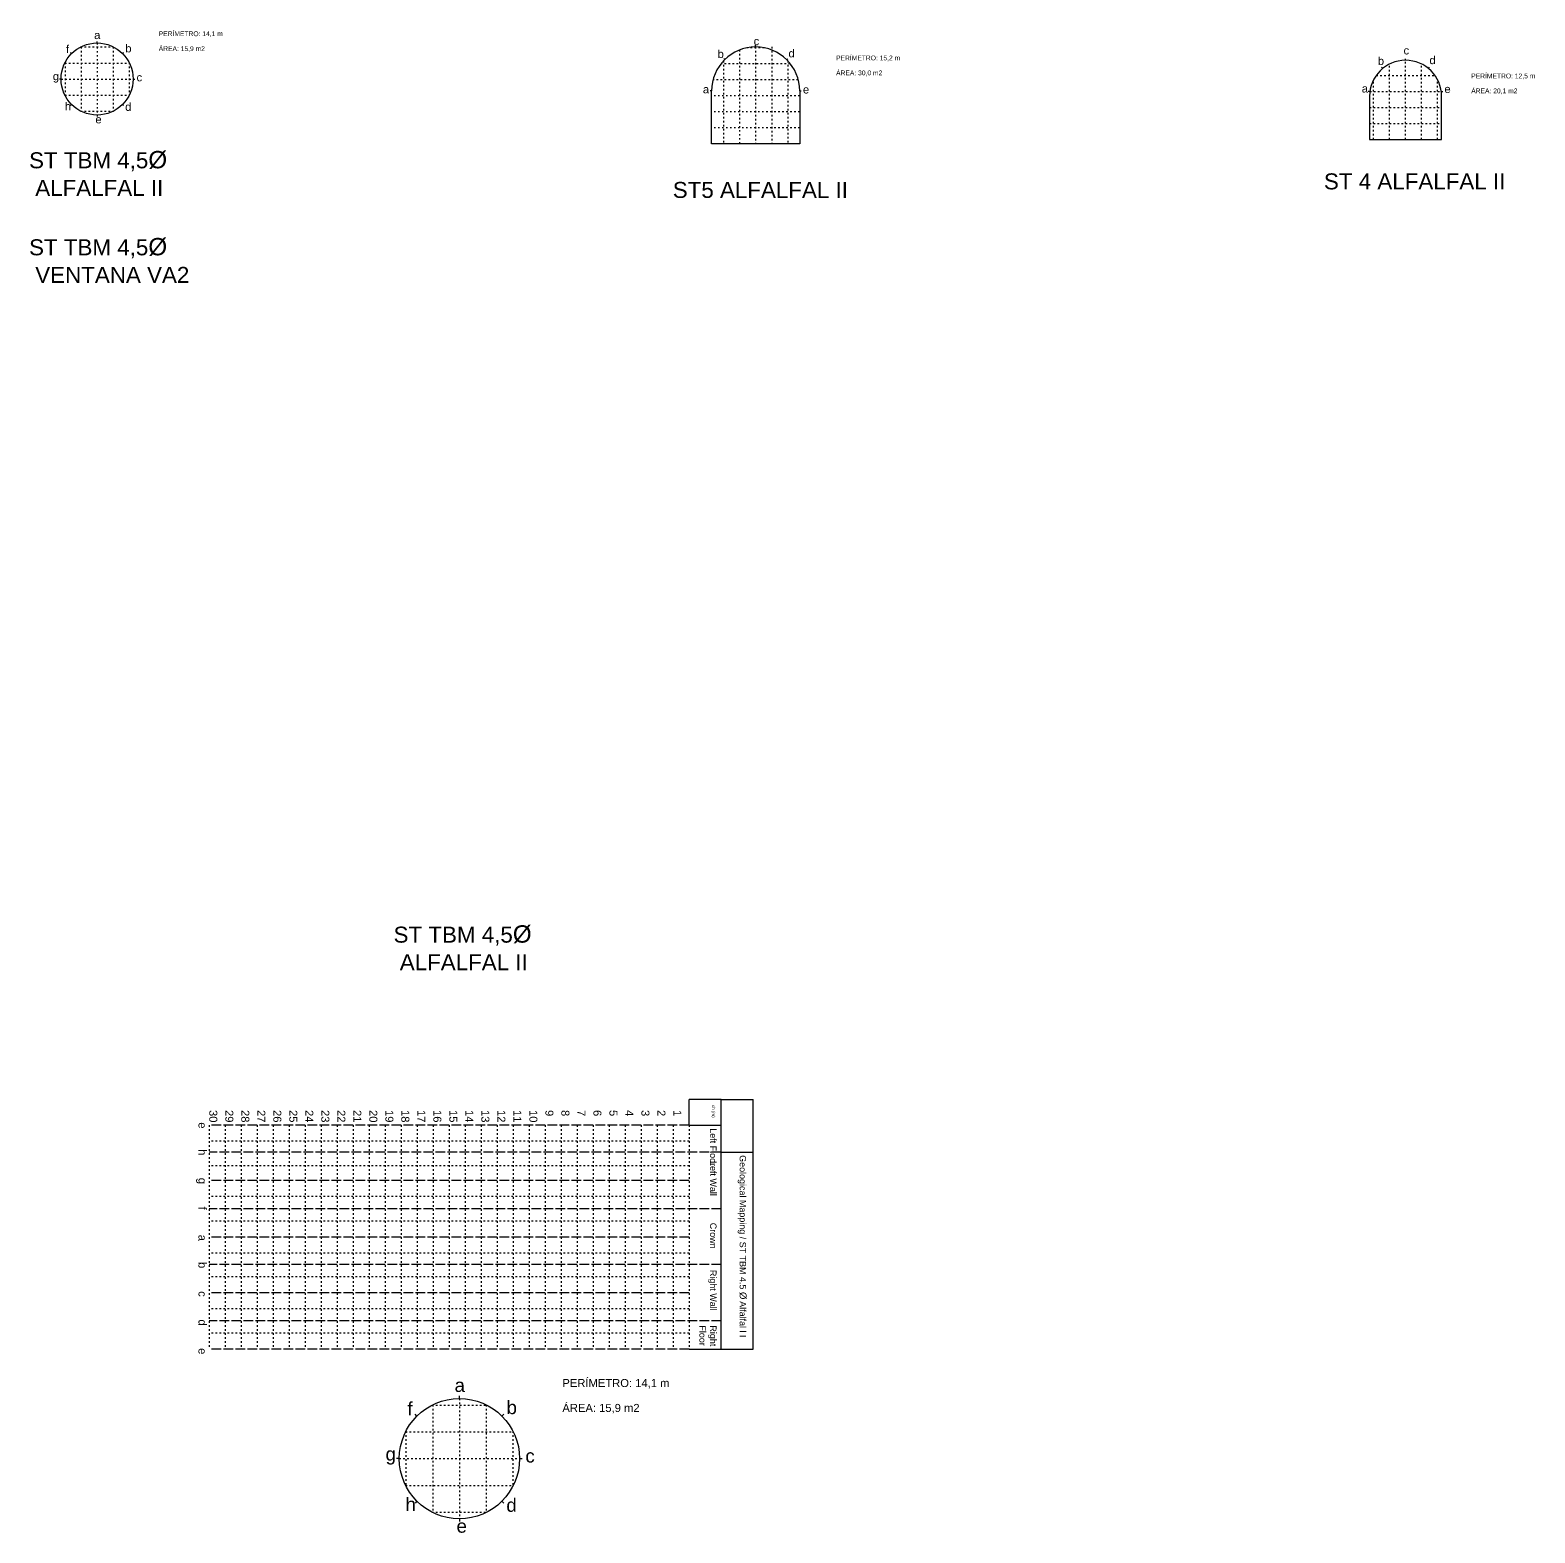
# Model space of a CAD drawing. Header units: millimetres. Extents: x 1328 to 4007, y 1259 to 3007.
# Drawn here: x 1723.8 to 1817.8, y 1376.8 to 1470.7 of the extents above; entities that cross this region are included whole.
import ezdxf

# ---------------------------------------------------------------- set-up
doc = ezdxf.new("R2010")
doc.units = ezdxf.units.MM
doc.linetypes.add('ACAD_ISO02W100', pattern=[15, 12, -3])
doc.linetypes.add('ACAD_ISO07W100', pattern=[3, 0, -3])
doc.styles.get("Standard").update_dxf_attribs({"font": 'arial.ttf'})

msp = doc.modelspace()

# ---------------------------------------------------------------- linework, layer by layer
at = {"ltscale": 0.5}
for p, q in [((1727.963, 1469.856), (1727.963, 1469.956)), ((1727.963, 1469.856), (1727.963, 1469.956)), ((1769.113, 1469.61), (1769.113, 1469.71)), ((1726.374, 1469.199), (1726.304, 1469.27)), ((1729.552, 1469.199), (1729.622, 1469.27)), ((1767.19, 1468.825), (1767.119, 1468.896)), ((1771.059, 1468.802), (1771.13, 1468.873)), ((1809.721, 1468.776), (1809.721, 1468.876)), ((1808.296, 1468.268), (1808.226, 1468.339)), ((1811.146, 1468.268), (1811.216, 1468.339)), ((1725.713, 1467.606), (1725.613, 1467.606)), ((1725.713, 1467.606), (1725.613, 1467.606)), ((1730.213, 1467.606), (1730.313, 1467.606)), ((1766.363, 1466.86), (1766.263, 1466.86)), ((1771.863, 1466.86), (1771.963, 1466.86)), ((1807.491, 1466.826), (1807.391, 1466.826)), ((1811.951, 1466.826), (1812.051, 1466.826)), ((1726.374, 1466.013), (1726.304, 1465.942)), ((1729.552, 1466.013), (1729.622, 1465.942)), ((1727.963, 1465.356), (1727.963, 1465.256)), ((1766.963, 1403.862), (1764.963, 1403.862)), ((1764.963, 1402.261), (1764.963, 1403.862)), ((1766.963, 1402.261), (1766.963, 1403.862)), ((1766.963, 1403.862), (1768.963, 1403.862)), ((1768.963, 1388.261), (1768.963, 1403.862)), ((1764.963, 1402.261), (1766.963, 1402.261)), ((1766.963, 1388.261), (1766.963, 1402.261)), ((1766.963, 1400.571), (1768.963, 1400.571)), ((1764.963, 1388.261), (1766.963, 1388.261)), ((1766.963, 1388.261), (1768.963, 1388.261)), ((1750.604, 1385.185), (1750.604, 1385.352)), ((1750.604, 1385.185), (1750.604, 1385.352)), ((1747.951, 1384.089), (1747.833, 1384.207)), ((1753.257, 1384.089), (1753.375, 1384.207)), ((1746.846, 1381.428), (1746.679, 1381.428)), ((1746.846, 1381.428), (1746.679, 1381.428)), ((1754.362, 1381.428), (1754.529, 1381.428)), ((1747.951, 1378.766), (1747.833, 1378.648)), ((1753.257, 1378.766), (1753.375, 1378.648)), ((1750.604, 1377.67), (1750.604, 1377.503))]:
    msp.add_line(p, q, dxfattribs=at)
at = {"linetype": 'ACAD_ISO07W100', "ltscale": 0.05}
for p, q in [((1727.963, 1469.856), (1727.963, 1465.356)), ((1726.932, 1469.606), (1728.994, 1469.606)), ((1726.963, 1469.621), (1726.963, 1465.59)), ((1728.963, 1469.621), (1728.963, 1465.59)), ((1767.113, 1468.747), (1767.113, 1463.56)), ((1768.113, 1469.421), (1768.113, 1463.56)), ((1769.635, 1469.56), (1768.591, 1469.56)), ((1769.113, 1469.61), (1769.113, 1463.56)), ((1770.113, 1469.61), (1770.113, 1463.56)), ((1771.113, 1468.747), (1771.113, 1463.56)), ((1809.721, 1463.826), (1809.721, 1468.776)), ((1725.948, 1468.606), (1729.979, 1468.606)), ((1725.963, 1468.637), (1725.963, 1466.575)), ((1729.963, 1468.637), (1729.963, 1466.575)), ((1771.274, 1468.56), (1766.951, 1468.56)), ((1807.885, 1467.826), (1811.557, 1467.826)), ((1808.721, 1463.826), (1808.721, 1468.542)), ((1810.721, 1463.826), (1810.721, 1468.542)), ((1725.713, 1467.606), (1730.213, 1467.606)), ((1771.772, 1467.56), (1766.453, 1467.56)), ((1807.491, 1466.826), (1811.951, 1466.826)), ((1807.721, 1463.826), (1807.721, 1467.557)), ((1811.721, 1463.826), (1811.721, 1467.557)), ((1725.948, 1466.606), (1729.979, 1466.606)), ((1771.863, 1466.56), (1766.363, 1466.56)), ((1726.932, 1465.606), (1728.994, 1465.606)), ((1771.863, 1465.56), (1766.363, 1465.56)), ((1807.471, 1465.826), (1811.971, 1465.826)), ((1771.863, 1464.56), (1766.363, 1464.56)), ((1807.471, 1464.826), (1811.971, 1464.826)), ((1750.604, 1385.185), (1750.604, 1377.67)), ((1748.882, 1384.768), (1752.326, 1384.768)), ((1748.934, 1384.794), (1748.934, 1378.061)), ((1752.274, 1384.794), (1752.274, 1378.061)), ((1747.264, 1383.149), (1747.264, 1379.706)), ((1753.944, 1383.149), (1753.944, 1379.706)), ((1747.238, 1383.098), (1753.97, 1383.098)), ((1746.846, 1381.428), (1754.362, 1381.428)), ((1747.238, 1379.757), (1753.97, 1379.757)), ((1748.882, 1378.087), (1752.326, 1378.087))]:
    msp.add_line(p, q, dxfattribs=at)
for p, q in [((1766.363, 1463.56), (1766.363, 1466.86)), ((1771.863, 1466.86), (1771.863, 1463.56)), ((1807.471, 1466.526), (1807.471, 1463.826)), ((1811.971, 1463.826), (1811.971, 1466.526)), ((1771.863, 1463.56), (1766.363, 1463.56)), ((1807.471, 1463.826), (1811.971, 1463.826))]:
    msp.add_line(p, q)
at = {"color": 1, "linetype": 'ACAD_ISO02W100', "ltscale": 0.05}
for points in [[(1764.963, 1402.261), (1734.963, 1402.261)], [(1766.963, 1400.571), (1734.963, 1400.571)], [(1764.963, 1398.801), (1734.963, 1398.801)], [(1766.963, 1397.031), (1734.963, 1397.031)], [(1764.963, 1395.261), (1734.963, 1395.261)], [(1766.963, 1393.561), (1734.963, 1393.561)], [(1764.963, 1391.791), (1734.963, 1391.791)], [(1766.963, 1390.031), (1734.963, 1390.031)], [(1764.963, 1388.261), (1734.963, 1388.261)]]:
    msp.add_lwpolyline(points, dxfattribs=at)
at = {"linetype": 'ACAD_ISO07W100', "ltscale": 0.05}
for points in [[(1734.963, 1402.261), (1734.963, 1388.261)], [(1735.963, 1402.261), (1735.963, 1388.261)], [(1736.963, 1402.261), (1736.963, 1388.261)], [(1737.963, 1402.261), (1737.963, 1388.261)], [(1738.963, 1402.261), (1738.963, 1388.261)], [(1739.963, 1402.261), (1739.963, 1388.261)], [(1740.963, 1402.261), (1740.963, 1388.261)], [(1741.963, 1402.261), (1741.963, 1388.261)], [(1742.963, 1402.261), (1742.963, 1388.261)], [(1743.963, 1402.261), (1743.963, 1388.261)], [(1744.963, 1402.261), (1744.963, 1388.261)], [(1745.963, 1402.261), (1745.963, 1388.261)], [(1746.963, 1402.261), (1746.963, 1388.261)], [(1747.963, 1402.261), (1747.963, 1388.261)], [(1748.963, 1402.261), (1748.963, 1388.261)], [(1749.963, 1402.261), (1749.963, 1388.261)], [(1750.963, 1402.261), (1750.963, 1388.261)], [(1751.963, 1402.261), (1751.963, 1388.261)], [(1752.963, 1402.261), (1752.963, 1388.261)], [(1753.963, 1402.261), (1753.963, 1388.261)], [(1754.963, 1402.261), (1754.963, 1388.261)], [(1755.963, 1402.261), (1755.963, 1388.261)], [(1756.963, 1402.261), (1756.963, 1388.261)], [(1757.963, 1402.261), (1757.963, 1388.261)], [(1758.963, 1402.261), (1758.963, 1388.261)], [(1759.963, 1402.261), (1759.963, 1388.261)], [(1760.963, 1402.261), (1760.963, 1388.261)], [(1761.963, 1402.261), (1761.963, 1388.261)], [(1762.963, 1402.261), (1762.963, 1388.261)], [(1763.963, 1402.261), (1763.963, 1388.261)], [(1764.963, 1402.261), (1764.963, 1388.261)], [(1764.963, 1401.261), (1734.963, 1401.261)], [(1764.963, 1399.723), (1734.963, 1399.723)], [(1764.963, 1397.801), (1734.963, 1397.801)], [(1764.963, 1396.261), (1734.963, 1396.261)], [(1764.963, 1394.261), (1734.963, 1394.261)], [(1764.963, 1392.791), (1734.963, 1392.791)], [(1764.963, 1390.791), (1734.963, 1390.791)], [(1764.963, 1389.261), (1734.963, 1389.261)]]:
    msp.add_lwpolyline(points, dxfattribs=at)
at = {"ltscale": 0.5}
for centre, radius in [((1727.963, 1467.606), 2.25), ((1750.604, 1381.428), 3.758)]:
    msp.add_circle(centre, radius, dxfattribs=at)
for centre, radius in [((1769.113, 1466.86), 2.75), ((1809.721, 1466.526), 2.25)]:
    msp.add_arc(centre, radius, 0, 180)

# ---------------------------------------------------------------- texts
at = {"ltscale": 0.5, "attachment_point": 1}
for s, width, insert, char_height in [('PERÍMETRO: 14,1 m ', 4.14114, (1731.814, 1470.583), 0.3), ('f', 0.85778, (1726.018, 1469.722), 0.5), ('a', 0.85778, (1727.781, 1470.6), 0.5), ('b', 0.85778, (1729.726, 1469.77), 0.5), ('ÁREA: 15,9 m2 ', 4.14114, (1731.814, 1469.651), 0.3), ('c', 0.85778, (1768.988, 1470.218), 0.5), ('b', 0.85778, (1766.735, 1469.421), 0.5), ('d', 0.85778, (1771.165, 1469.46), 0.5), ('PERÍMETRO: 15,2 m ', 4.14114, (1774.138, 1469.071), 0.3), ('b', 0.85778, (1807.989, 1468.985), 0.5), ('c', 0.85778, (1809.596, 1469.642), 0.5), ('d', 0.85778, (1811.213, 1469.034), 0.5), ('g', 0.85778, (1725.199, 1468.031), 0.5), ('c', 0.85778, (1730.43, 1467.959), 0.5), ('ÁREA: 30,0 m2 ', 4.14114, (1774.138, 1468.139), 0.3), ('PERÍMETRO: 12,5 m ', 4.14114, (1813.825, 1467.946), 0.3), ('a', 0.85778, (1765.817, 1467.213), 0.5), ('e', 0.85778, (1772.066, 1467.201), 0.5), ('a', 0.85778, (1806.985, 1467.263), 0.5), ('e', 0.85778, (1812.151, 1467.23), 0.5), ('ÁREA: 20,1 m2 ', 4.14114, (1813.825, 1467.014), 0.3), ('h', 0.85778, (1725.945, 1466.149), 0.5), ('d', 0.85778, (1729.718, 1466.117), 0.5), ('e', 0.85778, (1727.854, 1465.335), 0.5), ('ST TBM 4,5{\\H1.0833x;Ø\\fMS Shell Dlg 2|b0|i0|c0|p0;\\H0.65385x;\\P} ALFALFAL II', 9.33667, (1723.713, 1463.112), 1), ('ST5 ALFALFAL II', 10.82976, (1763.934, 1461.177), 1), ('ST 4 ALFALFAL II', 11.30525, (1804.621, 1461.712), 1), ('ST TBM 4,5{\\H1.0833x;Ø\\fMS Shell Dlg 2|b0|i0|c0|p0;\\H0.65385x;\\P} VENTANA VA2', 11.02101, (1723.713, 1457.677), 1), ('ST TBM 4,5{\\H1.0833x;Ø\\fMS Shell Dlg 2|b0|i0|c0|p0;\\H0.65385x;\\P} ALFALFAL II', 9.33667, (1746.488, 1414.742), 1), ('a', 0.85778, (1750.3, 1386.428), 0.835), ('PERÍMETRO: 14,1 m ', 6.73918, (1757.036, 1386.4), 0.50106), ('f', 0.85778, (1747.354, 1384.962), 0.835), ('b', 0.85778, (1753.548, 1385.042), 0.835), ('ÁREA: 15,9 m2 ', 4.93788, (1757.036, 1384.844), 0.50106), ('g', 0.85778, (1745.987, 1382.138), 0.835), ('c', 0.85778, (1754.724, 1382.017), 0.835), ('h', 0.85778, (1747.233, 1378.994), 0.835), ('d', 0.85778, (1753.535, 1378.941), 0.835), ('e', 0.85778, (1750.422, 1377.635), 0.835)]:
    msp.add_mtext_dynamic_manual_height_columns(s, width=width, gutter_width=12.5, heights=[0], dxfattribs=dict(at, insert=insert, char_height=char_height))
at = {"ltscale": 0.5, "attachment_point": 1, "rotation": 270}
for s, width, heights, insert, char_height in [('30', 0.85778, [0], (1735.474, 1403.203), 0.5), ('29', 0.85778, [0], (1736.474, 1403.203), 0.5), ('28', 0.85778, [0], (1737.474, 1403.203), 0.5), ('27', 0.85778, [0], (1738.474, 1403.203), 0.5), ('26', 0.85778, [0], (1739.474, 1403.203), 0.5), ('25', 0.85778, [0], (1740.474, 1403.203), 0.5), ('24', 0.85778, [0], (1741.474, 1403.203), 0.5), ('23', 0.85778, [0], (1742.474, 1403.203), 0.5), ('22', 0.85778, [0], (1743.474, 1403.203), 0.5), ('21', 0.85778, [0], (1744.474, 1403.203), 0.5), ('20', 0.85778, [0], (1745.474, 1403.203), 0.5), ('19', 0.85778, [0], (1746.474, 1403.203), 0.5), ('18', 0.85778, [0], (1747.474, 1403.203), 0.5), ('17', 0.85778, [0], (1748.474, 1403.203), 0.5), ('16', 0.85778, [0], (1749.474, 1403.203), 0.5), ('15', 0.85778, [0], (1750.474, 1403.203), 0.5), ('14', 0.85778, [0], (1751.474, 1403.203), 0.5), ('13', 0.85778, [0], (1752.474, 1403.203), 0.5), ('12', 0.85778, [0], (1753.474, 1403.203), 0.5), ('11', 0.85778, [0], (1754.474, 1403.203), 0.5), ('10', 0.85778, [0], (1755.474, 1403.203), 0.5), ('9', 0.85778, [0], (1756.474, 1403.203), 0.5), ('8', 0.85778, [0], (1757.474, 1403.203), 0.5), ('7', 0.85778, [0], (1758.474, 1403.203), 0.5), ('6', 0.85778, [0], (1759.474, 1403.203), 0.5), ('5', 0.85778, [0], (1760.474, 1403.203), 0.5), ('4', 0.85778, [0], (1761.474, 1403.203), 0.5), ('3', 0.85778, [0], (1762.474, 1403.203), 0.5), ('2', 0.85778, [0], (1763.474, 1403.203), 0.5), ('1', 0.85778, [0], (1764.474, 1403.203), 0.5), ('ch (m)', 0.85778, [0], (1766.58, 1403.519), 0.2), ('e', 0.85778, [0], (1734.798, 1402.436), 0.5), ('Left Floor', 2.2687, [0], (1766.666, 1402.062), 0.4), ('h', 0.85778, [0], (1734.798, 1400.761), 0.5), ('Geological Mapping / ST TBM 4.5 {\\H1.0833x;Ø\\fMS Shell Dlg 2|b0|i0|c0|p0;\\H0.65385x; }Alfalfal l I', 11.59854, [0.874], (1768.545, 1400.382), 0.4), ('Left Wall', 2.71954, [0], (1766.666, 1400.016), 0.4), ('g', 0.85778, [0], (1734.798, 1398.968), 0.5), ('f', 0.85778, [0], (1734.798, 1397.175), 0.5), ('a', 0.85778, [0], (1734.798, 1395.411), 0.5), ('Crown', 2.71954, [0], (1766.666, 1396.16), 0.4), ('b', 0.85778, [0], (1734.798, 1393.706), 0.5), ('Right Wall', 2.71954, [0], (1766.666, 1393.215), 0.4), ('c', 0.85778, [0], (1734.798, 1391.884), 0.5), ('d', 0.85778, [0], (1734.798, 1390.12), 0.5), ('Right Floor', 2.30339, [0], (1766.666, 1389.748), 0.4), ('e', 0.85778, [0], (1734.798, 1388.327), 0.5)]:
    msp.add_mtext_dynamic_manual_height_columns(s, width=width, gutter_width=12.5, heights=heights, dxfattribs=dict(at, insert=insert, char_height=char_height))

doc.saveas('drawing.dxf')
